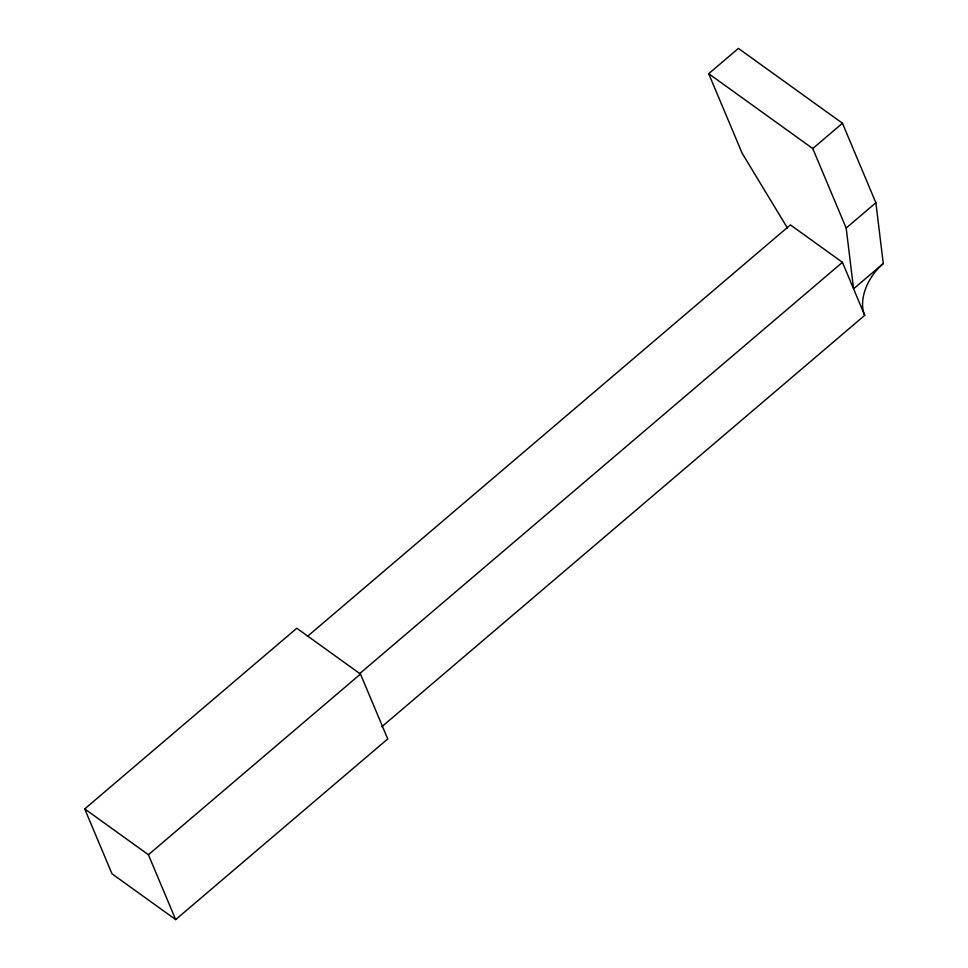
<?xml version="1.0" encoding="UTF-8"?>
<svg xmlns="http://www.w3.org/2000/svg" width="968" height="968" viewBox="0 0 968 968"><rect width="100%" height="100%" fill="white"/><g stroke="black" fill="none" stroke-linecap="round" stroke-linejoin="round"><path stroke-width="1.45" d="M787.48 228.145L742.129 153.198L708.709 73.701L738.403 48.4L842.45 123.251L875.871 202.748L883.276 263.526A40.644 25.785 -54.3 0 0 864.714 315.326L381.707 726.835M883.276 263.526L853.582 288.827L846.177 228.049L812.757 148.552L842.45 123.251M84.724 808.921L296.789 628.244L360.471 674.055L387.732 738.935L175.68 919.6L111.998 873.789L84.724 808.921L148.406 854.732L175.68 919.6M307.413 636.412L790.42 224.903L842.438 262.328L864.714 315.326M846.177 228.049L875.871 202.748M359.43 673.837L842.438 262.328M148.406 854.732L360.471 674.055M708.709 73.701L812.757 148.552"/></g></svg>
